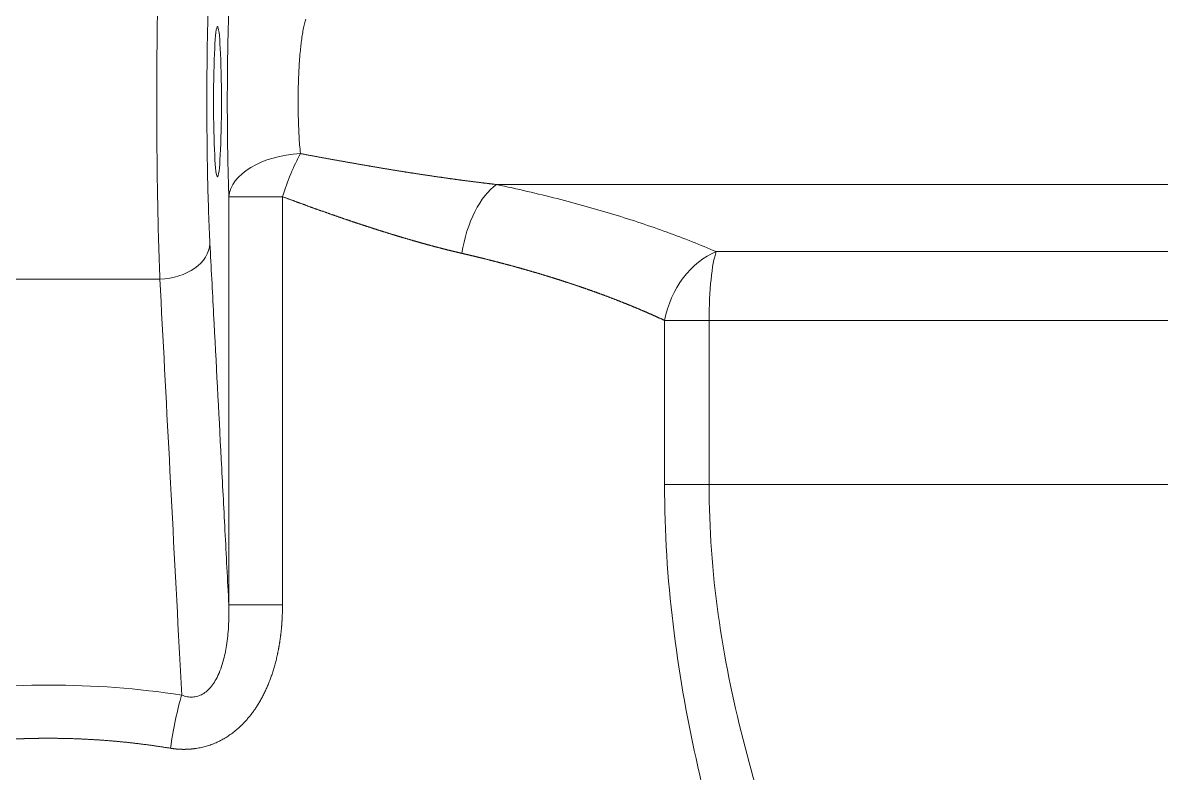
# Model space of a CAD drawing. Header units: millimetres. Extents: x 4664 to 8864, y -38 to 2932.
# Drawn here: x 7869.08 to 7888.85, y 1702.52 to 1715.55 of the extents above; entities that cross this region are included whole.
import ezdxf

# ---------------------------------------------------------------- set-up
doc = ezdxf.new("R2010")
doc.units = ezdxf.units.MM

msp = doc.modelspace()

# ---------------------------------------------------------------- linework, layer by layer
at = {"lineweight": 5}
for p, q in [((7877.305, 1712.744), (7929.4, 1712.744)), ((7873.587, 1712.533), (7872.656, 1712.533)), ((7872.656, 1712.533), (7872.656, 1705.448)), ((7873.587, 1705.448), (7873.587, 1712.533)), ((7941.889, 1711.579), (7881.119, 1711.579)), ((7880.222, 1710.384), (7942.416, 1710.384)), ((7880.222, 1707.535), (7880.222, 1710.384)), ((7880.995, 1710.384), (7880.995, 1707.535)), ((7942.416, 1707.535), (7880.222, 1707.535)), ((7873.587, 1705.448), (7872.656, 1705.448))]:
    msp.add_line(p, q, dxfattribs=at)
at = {"lineweight": 5, "extrusion": (0, 0, -1)}
msp.add_ellipse((7872.458, 1714.181), major_axis=(0, 1.306), ratio=0.052408, dxfattribs=at)
for centre, major_axis, ratio, start_param, end_param in [((7873.96, 1712.533), (-1.305, -0.048), 0.574398, 0.063979, 1.544556), ((7873.96, 1712.533), (0.424, 1.235), 0.271308, 4.619582, 5.266853), ((7877.36, 1711.55), (0.269, 1.278), 0.496345, 4.608103, 5.802025), ((7871.458, 1711.718), (-0.869, -0.046), 0.706622, 3.215624, 4.749405), ((7881.204, 1710.384), (0.512, 1.201), 0.723925, 4.41285, 5.666922), ((7881.204, 1710.384), (0, 1.306), 0.160054, 4.712389, 5.867354), ((7871.836, 1702.957), (0.194, 1.291), 0.147239, 4.690227, 5.486706)]:
    msp.add_ellipse(centre, major_axis=major_axis, ratio=ratio, start_param=start_param, end_param=end_param, dxfattribs=at)
at = {"lineweight": 5}
for points, knots in [([(7871.458, 1711.103), (7871.441, 1711.507), (7871.427, 1711.994), (7871.413, 1712.78), (7871.41, 1713.055), (7871.405, 1713.616), (7871.404, 1713.898), (7871.404, 1714.466), (7871.405, 1714.754), (7871.41, 1715.312), (7871.413, 1715.583), (7871.423, 1716.11), (7871.428, 1716.365), (7871.441, 1716.836), (7871.449, 1717.056), (7871.458, 1717.259)], [0, 0, 0, 0, 0.25, 0.25, 0.375, 0.375, 0.5, 0.5, 0.625, 0.625, 0.75, 0.75, 0.875, 0.875, 1, 1, 1, 1]), ([(7872.719, 1716.812), (7872.698, 1716.64), (7872.68, 1716.386), (7872.658, 1715.904), (7872.652, 1715.73), (7872.641, 1715.359), (7872.637, 1715.159), (7872.628, 1714.55), (7872.627, 1714.115), (7872.632, 1713.491), (7872.635, 1713.283), (7872.644, 1712.893), (7872.649, 1712.708), (7872.656, 1712.533)], [0, 0, 0, 0, 0.25, 0.25, 0.375, 0.375, 0.5, 0.5, 0.75, 0.75, 0.875, 0.875, 1, 1, 1, 1]), ([(7872.327, 1716.643), (7872.318, 1716.481), (7872.311, 1716.305), (7872.298, 1715.928), (7872.292, 1715.724), (7872.283, 1715.303), (7872.279, 1715.086), (7872.275, 1714.64), (7872.274, 1714.409), (7872.274, 1713.728), (7872.278, 1713.27), (7872.296, 1712.432), (7872.31, 1712.043), (7872.327, 1711.718)], [0, 0, 0, 0, 0.125, 0.125, 0.25, 0.25, 0.375, 0.375, 0.5, 0.5, 0.75, 0.75, 1, 1, 1, 1]), ([(7873.898, 1713.281), (7873.893, 1713.33), (7873.889, 1713.38), (7873.881, 1713.483), (7873.877, 1713.536), (7873.871, 1713.645), (7873.869, 1713.7), (7873.864, 1713.812), (7873.863, 1713.869), (7873.86, 1713.983), (7873.859, 1714.04), (7873.858, 1714.155), (7873.858, 1714.213), (7873.859, 1714.327), (7873.86, 1714.384), (7873.862, 1714.469), (7873.862, 1714.497), (7873.864, 1714.538), (7873.864, 1714.559), (7873.865, 1714.583), (7873.866, 1714.595), (7873.866, 1714.601), (7873.866, 1714.604), (7873.866, 1714.606), (7873.866, 1714.606), (7873.866, 1714.607), (7873.866, 1714.607), (7873.868, 1714.661), (7873.871, 1714.714), (7873.877, 1714.82), (7873.88, 1714.872), (7873.888, 1714.974), (7873.892, 1715.024), (7873.899, 1715.096), (7873.902, 1715.12), (7873.906, 1715.155), (7873.908, 1715.172), (7873.91, 1715.192), (7873.911, 1715.202), (7873.912, 1715.207), (7873.912, 1715.209), (7873.912, 1715.211), (7873.912, 1715.211), (7873.912, 1715.212), (7873.912, 1715.212), (7873.912, 1715.212), (7873.912, 1715.212), (7873.912, 1715.212), (7873.917, 1715.252), (7873.923, 1715.291), (7873.934, 1715.366), (7873.94, 1715.402), (7873.954, 1715.471), (7873.961, 1715.504), (7873.975, 1715.564), (7873.983, 1715.592), (7873.991, 1715.617)], [0, 0, 0, 0, 0.0625, 0.0625, 0.125, 0.125, 0.1875, 0.1875, 0.25, 0.25, 0.3125, 0.3125, 0.375, 0.375, 0.4375, 0.4375, 0.46875, 0.46875, 0.484375, 0.492188, 0.496094, 0.498047, 0.499023, 0.499512, 0.499756, 0.499756, 0.5, 0.5, 0.5625, 0.5625, 0.625, 0.625, 0.6875, 0.6875, 0.71875, 0.71875, 0.734375, 0.742188, 0.746094, 0.748047, 0.749023, 0.749512, 0.749756, 0.749878, 0.749939, 0.749969, 0.749969, 0.75, 0.75, 0.8125, 0.8125, 0.875, 0.875, 0.9375, 0.9375, 1, 1, 1, 1]), ([(7877.305, 1712.744), (7877.299, 1712.745), (7877.288, 1712.746), (7877.27, 1712.748), (7877.253, 1712.75), (7877.235, 1712.752), (7877.218, 1712.754), (7877.2, 1712.756), (7877.183, 1712.758), (7877.165, 1712.76), (7877.147, 1712.763), (7877.13, 1712.765), (7877.112, 1712.767), (7877.094, 1712.769), (7877.076, 1712.771), (7877.058, 1712.773), (7877.04, 1712.775), (7877.022, 1712.778), (7877.004, 1712.78), (7876.986, 1712.782), (7876.967, 1712.784), (7876.949, 1712.787), (7876.931, 1712.789), (7876.913, 1712.791), (7876.894, 1712.794), (7876.876, 1712.796), (7876.857, 1712.798), (7876.839, 1712.801), (7876.82, 1712.803), (7876.802, 1712.806), (7876.783, 1712.808), (7876.764, 1712.81), (7876.745, 1712.813), (7876.727, 1712.815), (7876.708, 1712.818), (7876.689, 1712.82), (7876.67, 1712.823), (7876.651, 1712.826), (7876.632, 1712.828), (7876.613, 1712.831), (7876.594, 1712.833), (7876.574, 1712.836), (7876.555, 1712.839), (7876.536, 1712.841), (7876.516, 1712.844), (7876.497, 1712.847), (7876.478, 1712.849), (7876.458, 1712.852), (7876.439, 1712.855), (7876.419, 1712.857), (7876.399, 1712.86), (7876.38, 1712.863), (7876.36, 1712.866), (7876.34, 1712.869), (7876.321, 1712.872), (7876.301, 1712.874), (7876.281, 1712.877), (7876.261, 1712.88), (7876.241, 1712.883), (7876.221, 1712.886), (7876.201, 1712.889), (7876.181, 1712.892), (7876.16, 1712.895), (7876.14, 1712.898), (7876.12, 1712.901), (7876.099, 1712.904), (7876.079, 1712.907), (7876.059, 1712.91), (7876.038, 1712.913), (7876.018, 1712.916), (7875.997, 1712.919), (7875.976, 1712.922), (7875.956, 1712.926), (7875.935, 1712.929), (7875.914, 1712.932), (7875.893, 1712.935), (7875.873, 1712.938), (7875.852, 1712.942), (7875.831, 1712.945), (7875.81, 1712.948), (7875.789, 1712.951), (7875.768, 1712.955), (7875.746, 1712.958), (7875.725, 1712.961), (7875.704, 1712.965), (7875.683, 1712.968), (7875.661, 1712.972), (7875.64, 1712.975), (7875.618, 1712.978), (7875.597, 1712.982), (7875.575, 1712.985), (7875.554, 1712.989), (7875.532, 1712.992), (7875.511, 1712.996), (7875.489, 1712.999), (7875.467, 1713.003), (7875.445, 1713.007), (7875.423, 1713.01), (7875.401, 1713.014), (7875.379, 1713.017), (7875.357, 1713.021), (7875.335, 1713.025), (7875.313, 1713.028), (7875.291, 1713.032), (7875.269, 1713.036), (7875.247, 1713.04), (7875.224, 1713.043), (7875.202, 1713.047), (7875.18, 1713.051), (7875.157, 1713.055), (7875.135, 1713.058), (7875.112, 1713.062), (7875.089, 1713.066), (7875.067, 1713.07), (7875.044, 1713.074), (7875.021, 1713.078), (7874.999, 1713.082), (7874.976, 1713.086), (7874.953, 1713.09), (7874.93, 1713.094), (7874.907, 1713.098), (7874.884, 1713.102), (7874.861, 1713.106), (7874.838, 1713.11), (7874.814, 1713.114), (7874.791, 1713.118), (7874.768, 1713.122), (7874.745, 1713.126), (7874.721, 1713.13), (7874.698, 1713.134), (7874.674, 1713.139), (7874.651, 1713.143), (7874.627, 1713.147), (7874.604, 1713.151), (7874.58, 1713.155), (7874.556, 1713.16), (7874.533, 1713.164), (7874.509, 1713.168), (7874.485, 1713.173), (7874.461, 1713.177), (7874.437, 1713.181), (7874.413, 1713.186), (7874.389, 1713.19), (7874.365, 1713.194), (7874.341, 1713.199), (7874.317, 1713.203), (7874.292, 1713.208), (7874.268, 1713.212), (7874.244, 1713.217), (7874.219, 1713.221), (7874.195, 1713.226), (7874.17, 1713.23), (7874.146, 1713.235), (7874.121, 1713.239), (7874.097, 1713.244), (7874.072, 1713.248), (7874.047, 1713.253), (7874.022, 1713.258), (7873.998, 1713.262), (7873.973, 1713.267), (7873.948, 1713.272), (7873.923, 1713.276), (7873.906, 1713.28), (7873.898, 1713.281)], [0, 0, 0, 0, 0.005187, 0.010387, 0.0156, 0.020825, 0.026064, 0.031314, 0.036578, 0.041854, 0.047143, 0.052445, 0.05776, 0.063087, 0.068427, 0.073779, 0.079145, 0.084523, 0.089914, 0.095318, 0.100734, 0.106163, 0.111605, 0.11706, 0.122527, 0.128007, 0.1335, 0.139006, 0.144525, 0.150056, 0.1556, 0.161157, 0.166726, 0.172308, 0.177903, 0.183511, 0.189132, 0.194765, 0.200411, 0.20607, 0.211742, 0.217427, 0.223124, 0.228834, 0.234557, 0.240293, 0.246041, 0.251802, 0.257576, 0.263363, 0.269163, 0.274975, 0.2808, 0.286638, 0.292489, 0.298353, 0.304229, 0.310119, 0.316021, 0.321936, 0.327863, 0.333804, 0.339757, 0.345723, 0.351702, 0.357694, 0.363699, 0.369716, 0.375746, 0.381789, 0.387845, 0.393914, 0.399995, 0.40609, 0.412197, 0.418317, 0.42445, 0.430596, 0.436754, 0.442926, 0.44911, 0.455307, 0.461517, 0.46774, 0.473975, 0.480224, 0.486485, 0.492759, 0.499046, 0.505346, 0.511659, 0.517984, 0.524323, 0.530674, 0.537038, 0.543415, 0.549805, 0.556207, 0.562623, 0.569051, 0.575493, 0.581947, 0.588414, 0.594894, 0.601386, 0.607892, 0.61441, 0.620942, 0.627486, 0.634043, 0.640613, 0.647196, 0.653791, 0.6604, 0.667021, 0.673656, 0.680303, 0.686963, 0.693636, 0.700321, 0.70702, 0.713732, 0.720456, 0.727193, 0.733944, 0.740707, 0.747483, 0.754271, 0.761073, 0.767888, 0.774715, 0.781556, 0.788409, 0.795275, 0.802154, 0.809046, 0.815951, 0.822868, 0.829799, 0.836742, 0.843699, 0.850668, 0.85765, 0.864645, 0.871653, 0.878674, 0.885708, 0.892754, 0.899814, 0.906886, 0.913971, 0.921069, 0.92818, 0.935304, 0.942441, 0.949591, 0.956754, 0.963929, 0.971117, 0.978319, 0.985533, 0.99276, 1, 1, 1, 1]), ([(7881.119, 1711.579), (7880.846, 1711.697), (7880.561, 1711.809), (7879.969, 1712.024), (7879.662, 1712.126), (7879.025, 1712.32), (7878.696, 1712.412), (7878.016, 1712.586), (7877.666, 1712.668), (7877.305, 1712.744)], [0, 0, 0, 0, 0.25, 0.25, 0.5, 0.5, 0.75, 0.75, 1, 1, 1, 1]), ([(7873.587, 1712.533), (7873.592, 1712.531), (7873.604, 1712.527), (7873.621, 1712.52), (7873.637, 1712.514), (7873.654, 1712.508), (7873.671, 1712.502), (7873.688, 1712.495), (7873.705, 1712.489), (7873.721, 1712.483), (7873.738, 1712.477), (7873.755, 1712.47), (7873.772, 1712.464), (7873.788, 1712.458), (7873.805, 1712.452), (7873.822, 1712.446), (7873.838, 1712.44), (7873.855, 1712.434), (7873.871, 1712.428), (7873.888, 1712.422), (7873.904, 1712.416), (7873.921, 1712.41), (7873.937, 1712.404), (7873.954, 1712.398), (7873.97, 1712.392), (7873.986, 1712.386), (7874.003, 1712.38), (7874.019, 1712.374), (7874.035, 1712.368), (7874.052, 1712.362), (7874.068, 1712.356), (7874.084, 1712.35), (7874.1, 1712.344), (7874.116, 1712.339), (7874.133, 1712.333), (7874.149, 1712.327), (7874.165, 1712.321), (7874.181, 1712.315), (7874.197, 1712.31), (7874.213, 1712.304), (7874.229, 1712.298), (7874.245, 1712.293), (7874.261, 1712.287), (7874.277, 1712.281), (7874.293, 1712.276), (7874.309, 1712.27), (7874.325, 1712.264), (7874.341, 1712.259), (7874.356, 1712.253), (7874.372, 1712.248), (7874.388, 1712.242), (7874.404, 1712.237), (7874.419, 1712.231), (7874.435, 1712.226), (7874.451, 1712.22), (7874.466, 1712.215), (7874.482, 1712.209), (7874.498, 1712.204), (7874.513, 1712.199), (7874.529, 1712.193), (7874.544, 1712.188), (7874.56, 1712.182), (7874.575, 1712.177), (7874.591, 1712.172), (7874.606, 1712.167), (7874.622, 1712.161), (7874.637, 1712.156), (7874.652, 1712.151), (7874.668, 1712.145), (7874.683, 1712.14), (7874.698, 1712.135), (7874.714, 1712.13), (7874.729, 1712.125), (7874.744, 1712.12), (7874.759, 1712.114), (7874.774, 1712.109), (7874.79, 1712.104), (7874.805, 1712.099), (7874.82, 1712.094), (7874.835, 1712.089), (7874.85, 1712.084), (7874.865, 1712.079), (7874.88, 1712.074), (7874.895, 1712.069), (7874.91, 1712.064), (7874.925, 1712.059), (7874.94, 1712.054), (7874.955, 1712.049), (7874.97, 1712.044), (7874.984, 1712.039), (7874.999, 1712.035), (7875.014, 1712.03), (7875.029, 1712.025), (7875.043, 1712.02), (7875.058, 1712.015), (7875.073, 1712.011), (7875.088, 1712.006), (7875.102, 1712.001), (7875.117, 1711.996), (7875.131, 1711.992), (7875.146, 1711.987), (7875.161, 1711.982), (7875.175, 1711.977), (7875.19, 1711.973), (7875.204, 1711.968), (7875.219, 1711.964), (7875.233, 1711.959), (7875.247, 1711.954), (7875.262, 1711.95), (7875.276, 1711.945), (7875.29, 1711.941), (7875.305, 1711.936), (7875.319, 1711.932), (7875.333, 1711.927), (7875.348, 1711.923), (7875.362, 1711.918), (7875.376, 1711.914), (7875.39, 1711.91), (7875.404, 1711.905), (7875.418, 1711.901), (7875.433, 1711.896), (7875.447, 1711.892), (7875.461, 1711.888), (7875.475, 1711.883), (7875.489, 1711.879), (7875.503, 1711.875), (7875.517, 1711.871), (7875.531, 1711.866), (7875.544, 1711.862), (7875.558, 1711.858), (7875.572, 1711.854), (7875.586, 1711.849), (7875.6, 1711.845), (7875.614, 1711.841), (7875.627, 1711.837), (7875.641, 1711.833), (7875.655, 1711.829), (7875.669, 1711.825), (7875.682, 1711.821), (7875.696, 1711.817), (7875.71, 1711.813), (7875.723, 1711.809), (7875.737, 1711.805), (7875.75, 1711.801), (7875.764, 1711.797), (7875.777, 1711.793), (7875.791, 1711.789), (7875.804, 1711.785), (7875.818, 1711.781), (7875.831, 1711.777), (7875.845, 1711.773), (7875.858, 1711.769), (7875.871, 1711.765), (7875.885, 1711.762), (7875.898, 1711.758), (7875.911, 1711.754), (7875.924, 1711.75), (7875.938, 1711.747), (7875.951, 1711.743), (7875.964, 1711.739), (7875.977, 1711.735), (7875.99, 1711.732), (7876.003, 1711.728), (7876.017, 1711.724), (7876.03, 1711.721), (7876.043, 1711.717), (7876.056, 1711.714), (7876.069, 1711.71), (7876.082, 1711.706), (7876.095, 1711.703), (7876.107, 1711.699), (7876.12, 1711.696), (7876.133, 1711.692), (7876.146, 1711.689), (7876.159, 1711.685), (7876.172, 1711.682), (7876.185, 1711.679), (7876.197, 1711.675), (7876.21, 1711.672), (7876.223, 1711.668), (7876.235, 1711.665), (7876.248, 1711.662), (7876.261, 1711.658), (7876.273, 1711.655), (7876.286, 1711.652), (7876.299, 1711.648), (7876.311, 1711.645), (7876.324, 1711.642), (7876.336, 1711.639), (7876.349, 1711.635), (7876.361, 1711.632), (7876.374, 1711.629), (7876.386, 1711.626), (7876.398, 1711.623), (7876.411, 1711.62), (7876.423, 1711.617), (7876.435, 1711.613), (7876.448, 1711.61), (7876.46, 1711.607), (7876.472, 1711.604), (7876.485, 1711.601), (7876.497, 1711.598), (7876.509, 1711.595), (7876.521, 1711.592), (7876.533, 1711.589), (7876.545, 1711.586), (7876.558, 1711.583), (7876.57, 1711.58), (7876.582, 1711.578), (7876.594, 1711.575), (7876.606, 1711.572), (7876.618, 1711.569), (7876.63, 1711.566), (7876.642, 1711.563), (7876.654, 1711.561), (7876.665, 1711.558), (7876.677, 1711.555), (7876.689, 1711.552), (7876.697, 1711.55), (7876.701, 1711.55)], [0, 0, 0, 0, 0.005293, 0.01058, 0.015861, 0.021134, 0.026402, 0.031663, 0.036918, 0.042166, 0.047407, 0.052642, 0.057871, 0.063093, 0.068309, 0.073519, 0.078722, 0.083918, 0.089108, 0.094292, 0.099469, 0.10464, 0.109804, 0.114962, 0.120113, 0.125258, 0.130397, 0.135529, 0.140655, 0.145774, 0.150887, 0.155993, 0.161093, 0.166187, 0.171274, 0.176354, 0.181429, 0.186497, 0.191558, 0.196613, 0.201662, 0.206704, 0.21174, 0.216769, 0.221792, 0.226809, 0.231819, 0.236823, 0.241821, 0.246812, 0.251796, 0.256775, 0.261746, 0.266712, 0.271671, 0.276624, 0.28157, 0.28651, 0.291443, 0.296371, 0.301291, 0.306206, 0.311114, 0.316015, 0.320911, 0.3258, 0.330682, 0.335558, 0.340428, 0.345292, 0.350149, 0.355, 0.359844, 0.364682, 0.369514, 0.374339, 0.379158, 0.383971, 0.388777, 0.393577, 0.39837, 0.403158, 0.407938, 0.412713, 0.417481, 0.422243, 0.426999, 0.431748, 0.436491, 0.441227, 0.445958, 0.450682, 0.455399, 0.460111, 0.464816, 0.469514, 0.474207, 0.478893, 0.483572, 0.488246, 0.492913, 0.497574, 0.502228, 0.506877, 0.511518, 0.516154, 0.520783, 0.525406, 0.530023, 0.534634, 0.539238, 0.543836, 0.548427, 0.553013, 0.557592, 0.562165, 0.566731, 0.571291, 0.575845, 0.580393, 0.584935, 0.58947, 0.593999, 0.598521, 0.603038, 0.607548, 0.612052, 0.61655, 0.621041, 0.625526, 0.630005, 0.634478, 0.638944, 0.643404, 0.647858, 0.652306, 0.656748, 0.661183, 0.665612, 0.670035, 0.674452, 0.678862, 0.683266, 0.687664, 0.692056, 0.696442, 0.700821, 0.705194, 0.709561, 0.713922, 0.718277, 0.722625, 0.726967, 0.731303, 0.735633, 0.739957, 0.744274, 0.748586, 0.752891, 0.75719, 0.761482, 0.765769, 0.770049, 0.774324, 0.778592, 0.782854, 0.78711, 0.791359, 0.795603, 0.79984, 0.804071, 0.808297, 0.812515, 0.816728, 0.820935, 0.825136, 0.82933, 0.833518, 0.8377, 0.841876, 0.846046, 0.85021, 0.854368, 0.858519, 0.862665, 0.866804, 0.870938, 0.875065, 0.879186, 0.883301, 0.88741, 0.891513, 0.895609, 0.8997, 0.903785, 0.907863, 0.911936, 0.916002, 0.920062, 0.924117, 0.928165, 0.932207, 0.936243, 0.940273, 0.944297, 0.948315, 0.952327, 0.956333, 0.960333, 0.964327, 0.968314, 0.972296, 0.976272, 0.980242, 0.984205, 0.988163, 0.992115, 0.99606, 1, 1, 1, 1]), ([(7872.327, 1711.718), (7872.348, 1711.308), (7872.37, 1710.898), (7872.435, 1709.649), (7872.479, 1708.809), (7872.545, 1707.56), (7872.566, 1707.15), (7872.61, 1706.309), (7872.633, 1705.878), (7872.656, 1705.448)], [0, 0, 0, 0, 0.196221, 0.196221, 0.597749, 0.597749, 0.793971, 0.793971, 1, 1, 1, 1]), ([(7876.701, 1711.55), (7876.706, 1711.548), (7876.716, 1711.546), (7876.731, 1711.543), (7876.747, 1711.539), (7876.762, 1711.535), (7876.777, 1711.532), (7876.792, 1711.528), (7876.807, 1711.525), (7876.823, 1711.521), (7876.838, 1711.518), (7876.853, 1711.514), (7876.868, 1711.51), (7876.883, 1711.507), (7876.898, 1711.503), (7876.913, 1711.5), (7876.928, 1711.496), (7876.944, 1711.492), (7876.959, 1711.489), (7876.974, 1711.485), (7876.989, 1711.481), (7877.004, 1711.478), (7877.019, 1711.474), (7877.034, 1711.47), (7877.049, 1711.467), (7877.064, 1711.463), (7877.079, 1711.459), (7877.094, 1711.456), (7877.109, 1711.452), (7877.124, 1711.448), (7877.139, 1711.444), (7877.154, 1711.441), (7877.169, 1711.437), (7877.184, 1711.433), (7877.199, 1711.429), (7877.214, 1711.425), (7877.229, 1711.422), (7877.244, 1711.418), (7877.259, 1711.414), (7877.273, 1711.41), (7877.288, 1711.406), (7877.303, 1711.403), (7877.318, 1711.399), (7877.333, 1711.395), (7877.348, 1711.391), (7877.363, 1711.387), (7877.377, 1711.383), (7877.392, 1711.379), (7877.407, 1711.375), (7877.422, 1711.371), (7877.437, 1711.368), (7877.451, 1711.364), (7877.466, 1711.36), (7877.481, 1711.356), (7877.496, 1711.352), (7877.51, 1711.348), (7877.525, 1711.344), (7877.54, 1711.34), (7877.555, 1711.336), (7877.569, 1711.332), (7877.584, 1711.328), (7877.599, 1711.324), (7877.613, 1711.32), (7877.628, 1711.316), (7877.643, 1711.312), (7877.657, 1711.308), (7877.672, 1711.304), (7877.687, 1711.3), (7877.701, 1711.296), (7877.716, 1711.291), (7877.73, 1711.287), (7877.745, 1711.283), (7877.76, 1711.279), (7877.774, 1711.275), (7877.789, 1711.271), (7877.803, 1711.267), (7877.818, 1711.263), (7877.832, 1711.259), (7877.847, 1711.254), (7877.861, 1711.25), (7877.876, 1711.246), (7877.89, 1711.242), (7877.905, 1711.238), (7877.919, 1711.233), (7877.934, 1711.229), (7877.948, 1711.225), (7877.963, 1711.221), (7877.977, 1711.217), (7877.991, 1711.212), (7878.006, 1711.208), (7878.02, 1711.204), (7878.035, 1711.2), (7878.049, 1711.195), (7878.063, 1711.191), (7878.078, 1711.187), (7878.092, 1711.182), (7878.106, 1711.178), (7878.121, 1711.174), (7878.135, 1711.169), (7878.149, 1711.165), (7878.163, 1711.161), (7878.178, 1711.156), (7878.192, 1711.152), (7878.206, 1711.148), (7878.22, 1711.143), (7878.235, 1711.139), (7878.249, 1711.134), (7878.263, 1711.13), (7878.277, 1711.126), (7878.291, 1711.121), (7878.306, 1711.117), (7878.32, 1711.112), (7878.334, 1711.108), (7878.348, 1711.103), (7878.362, 1711.099), (7878.376, 1711.095), (7878.39, 1711.09), (7878.404, 1711.086), (7878.418, 1711.081), (7878.432, 1711.077), (7878.446, 1711.072), (7878.461, 1711.068), (7878.475, 1711.063), (7878.489, 1711.058), (7878.503, 1711.054), (7878.517, 1711.049), (7878.53, 1711.045), (7878.544, 1711.04), (7878.558, 1711.036), (7878.572, 1711.031), (7878.586, 1711.026), (7878.6, 1711.022), (7878.614, 1711.017), (7878.628, 1711.013), (7878.642, 1711.008), (7878.656, 1711.003), (7878.67, 1710.999), (7878.683, 1710.994), (7878.697, 1710.989), (7878.711, 1710.985), (7878.725, 1710.98), (7878.739, 1710.975), (7878.752, 1710.971), (7878.766, 1710.966), (7878.78, 1710.961), (7878.794, 1710.956), (7878.807, 1710.952), (7878.821, 1710.947), (7878.835, 1710.942), (7878.849, 1710.937), (7878.862, 1710.933), (7878.876, 1710.928), (7878.89, 1710.923), (7878.903, 1710.918), (7878.917, 1710.913), (7878.93, 1710.909), (7878.944, 1710.904), (7878.958, 1710.899), (7878.971, 1710.894), (7878.985, 1710.889), (7878.998, 1710.884), (7879.012, 1710.88), (7879.025, 1710.875), (7879.039, 1710.87), (7879.052, 1710.865), (7879.066, 1710.86), (7879.079, 1710.855), (7879.093, 1710.85), (7879.106, 1710.845), (7879.12, 1710.84), (7879.133, 1710.835), (7879.146, 1710.831), (7879.16, 1710.826), (7879.173, 1710.821), (7879.187, 1710.816), (7879.2, 1710.811), (7879.213, 1710.806), (7879.227, 1710.801), (7879.24, 1710.796), (7879.253, 1710.791), (7879.266, 1710.786), (7879.28, 1710.781), (7879.293, 1710.776), (7879.306, 1710.77), (7879.319, 1710.765), (7879.333, 1710.76), (7879.346, 1710.755), (7879.359, 1710.75), (7879.372, 1710.745), (7879.385, 1710.74), (7879.399, 1710.735), (7879.412, 1710.73), (7879.425, 1710.725), (7879.438, 1710.719), (7879.451, 1710.714), (7879.464, 1710.709), (7879.477, 1710.704), (7879.49, 1710.699), (7879.503, 1710.694), (7879.516, 1710.688), (7879.529, 1710.683), (7879.542, 1710.678), (7879.555, 1710.673), (7879.568, 1710.668), (7879.581, 1710.662), (7879.594, 1710.657), (7879.607, 1710.652), (7879.62, 1710.647), (7879.633, 1710.641), (7879.646, 1710.636), (7879.659, 1710.631), (7879.671, 1710.626), (7879.684, 1710.62), (7879.697, 1710.615), (7879.71, 1710.61), (7879.723, 1710.604), (7879.735, 1710.599), (7879.748, 1710.594), (7879.761, 1710.588), (7879.774, 1710.583), (7879.786, 1710.578), (7879.799, 1710.572), (7879.812, 1710.567), (7879.824, 1710.561), (7879.837, 1710.556), (7879.85, 1710.551), (7879.862, 1710.545), (7879.875, 1710.54), (7879.888, 1710.534), (7879.9, 1710.529), (7879.913, 1710.523), (7879.925, 1710.518), (7879.938, 1710.512), (7879.95, 1710.507), (7879.963, 1710.502), (7879.975, 1710.496), (7879.988, 1710.491), (7880, 1710.485), (7880.013, 1710.479), (7880.025, 1710.474), (7880.038, 1710.468), (7880.05, 1710.463), (7880.062, 1710.457), (7880.075, 1710.452), (7880.087, 1710.446), (7880.099, 1710.441), (7880.112, 1710.435), (7880.124, 1710.429), (7880.136, 1710.424), (7880.149, 1710.418), (7880.161, 1710.413), (7880.173, 1710.407), (7880.185, 1710.401), (7880.197, 1710.396), (7880.21, 1710.39), (7880.218, 1710.386), (7880.222, 1710.384)], [0, 0, 0, 0, 0.0038, 0.007601, 0.011403, 0.015206, 0.01901, 0.022815, 0.026621, 0.030428, 0.034236, 0.038046, 0.041856, 0.045667, 0.049479, 0.053293, 0.057107, 0.060922, 0.064739, 0.068556, 0.072375, 0.076194, 0.080015, 0.083837, 0.087659, 0.091483, 0.095308, 0.099134, 0.102961, 0.106789, 0.110618, 0.114448, 0.118279, 0.122111, 0.125944, 0.129778, 0.133613, 0.13745, 0.141287, 0.145125, 0.148965, 0.152805, 0.156647, 0.16049, 0.164333, 0.168178, 0.172024, 0.175871, 0.179719, 0.183568, 0.187418, 0.191269, 0.195121, 0.198974, 0.202828, 0.206684, 0.21054, 0.214398, 0.218256, 0.222116, 0.225976, 0.229838, 0.233701, 0.237565, 0.24143, 0.245296, 0.249163, 0.253031, 0.2569, 0.260771, 0.264642, 0.268514, 0.272388, 0.276263, 0.280138, 0.284015, 0.287893, 0.291772, 0.295652, 0.299533, 0.303415, 0.307298, 0.311183, 0.315068, 0.318954, 0.322842, 0.326731, 0.33062, 0.334511, 0.338403, 0.342296, 0.34619, 0.350085, 0.353982, 0.357879, 0.361777, 0.365677, 0.369577, 0.373479, 0.377382, 0.381286, 0.385191, 0.389097, 0.393004, 0.396912, 0.400822, 0.404732, 0.408644, 0.412556, 0.41647, 0.420385, 0.424301, 0.428218, 0.432136, 0.436055, 0.439976, 0.443897, 0.44782, 0.451744, 0.455668, 0.459594, 0.463521, 0.467449, 0.471379, 0.475309, 0.47924, 0.483173, 0.487106, 0.491041, 0.494977, 0.498914, 0.502852, 0.506791, 0.510732, 0.514673, 0.518616, 0.522559, 0.526504, 0.53045, 0.534397, 0.538345, 0.542294, 0.546245, 0.550196, 0.554149, 0.558103, 0.562058, 0.566014, 0.569971, 0.573929, 0.577888, 0.581849, 0.58581, 0.589773, 0.593737, 0.597702, 0.601668, 0.605635, 0.609604, 0.613573, 0.617544, 0.621516, 0.625489, 0.629463, 0.633438, 0.637414, 0.641391, 0.64537, 0.64935, 0.653331, 0.657313, 0.661296, 0.66528, 0.669265, 0.673252, 0.67724, 0.681228, 0.685218, 0.689209, 0.693202, 0.697195, 0.70119, 0.705185, 0.709182, 0.71318, 0.717179, 0.721179, 0.725181, 0.729183, 0.733187, 0.737192, 0.741198, 0.745205, 0.749213, 0.753223, 0.757233, 0.761245, 0.765258, 0.769272, 0.773287, 0.777304, 0.781321, 0.78534, 0.78936, 0.793381, 0.797403, 0.801426, 0.805451, 0.809476, 0.813503, 0.817531, 0.82156, 0.82559, 0.829622, 0.833655, 0.837688, 0.841723, 0.845759, 0.849797, 0.853835, 0.857875, 0.861915, 0.865957, 0.87, 0.874045, 0.87809, 0.882137, 0.886185, 0.890233, 0.894284, 0.898335, 0.902387, 0.906441, 0.910496, 0.914552, 0.918609, 0.922667, 0.926727, 0.930788, 0.934849, 0.938912, 0.942977, 0.947042, 0.951109, 0.955176, 0.959245, 0.963316, 0.967387, 0.971459, 0.975533, 0.979608, 0.983684, 0.987761, 0.99184, 0.995919, 1, 1, 1, 1]), ([(7871.836, 1703.881), (7871.822, 1704.157), (7871.807, 1704.433), (7871.736, 1705.796), (7871.679, 1706.883), (7871.567, 1709.014), (7871.512, 1710.058), (7871.458, 1711.103)], [0, 0, 0, 0, 0.114698, 0.114698, 0.566236, 0.566236, 1, 1, 1, 1]), ([(7883.73, 1691.869), (7883.697, 1692.303), (7883.622, 1692.778), (7883.408, 1693.781), (7883.271, 1694.309), (7882.952, 1695.419), (7882.77, 1696.001), (7882.377, 1697.223), (7882.166, 1697.865), (7881.744, 1699.184), (7881.532, 1699.864), (7881.127, 1701.278), (7880.935, 1702.012), (7880.601, 1703.541), (7880.464, 1704.319), (7880.274, 1705.903), (7880.222, 1706.71), (7880.222, 1707.535)], [0, 0, 0, 0, 0.125, 0.125, 0.25, 0.25, 0.375, 0.375, 0.5, 0.5, 0.625, 0.625, 0.75, 0.75, 0.875, 0.875, 1, 1, 1, 1]), ([(7880.995, 1707.535), (7880.995, 1706.768), (7881.051, 1706.017), (7881.256, 1704.543), (7881.405, 1703.82), (7881.767, 1702.398), (7881.976, 1701.715), (7882.415, 1700.4), (7882.646, 1699.766), (7883.107, 1698.539), (7883.338, 1697.942), (7883.77, 1696.805), (7883.971, 1696.264), (7884.327, 1695.232), (7884.482, 1694.741), (7884.727, 1693.808), (7884.817, 1693.366), (7884.863, 1692.962)], [0, 0, 0, 0, 0.125, 0.125, 0.25, 0.25, 0.375, 0.375, 0.5, 0.5, 0.625, 0.625, 0.75, 0.75, 0.875, 0.875, 1, 1, 1, 1]), ([(7871.642, 1702.957), (7871.643, 1702.957), (7871.647, 1702.957), (7871.652, 1702.956), (7871.658, 1702.955), (7871.663, 1702.954), (7871.668, 1702.953), (7871.673, 1702.953), (7871.679, 1702.952), (7871.684, 1702.951), (7871.689, 1702.95), (7871.695, 1702.95), (7871.7, 1702.949), (7871.705, 1702.948), (7871.71, 1702.948), (7871.716, 1702.947), (7871.721, 1702.947), (7871.726, 1702.946), (7871.732, 1702.945), (7871.737, 1702.945), (7871.742, 1702.944), (7871.747, 1702.944), (7871.753, 1702.944), (7871.758, 1702.943), (7871.763, 1702.943), (7871.769, 1702.942), (7871.774, 1702.942), (7871.779, 1702.941), (7871.784, 1702.941), (7871.79, 1702.941), (7871.795, 1702.941), (7871.8, 1702.94), (7871.806, 1702.94), (7871.811, 1702.94), (7871.816, 1702.939), (7871.821, 1702.939), (7871.827, 1702.939), (7871.832, 1702.939), (7871.837, 1702.939), (7871.843, 1702.939), (7871.848, 1702.939), (7871.853, 1702.938), (7871.858, 1702.938), (7871.864, 1702.938), (7871.869, 1702.938), (7871.874, 1702.938), (7871.88, 1702.938), (7871.885, 1702.938), (7871.89, 1702.938), (7871.895, 1702.938), (7871.901, 1702.939), (7871.906, 1702.939), (7871.911, 1702.939), (7871.916, 1702.939), (7871.922, 1702.939), (7871.927, 1702.939), (7871.932, 1702.939), (7871.938, 1702.94), (7871.943, 1702.94), (7871.948, 1702.94), (7871.953, 1702.94), (7871.959, 1702.941), (7871.964, 1702.941), (7871.969, 1702.941), (7871.974, 1702.942), (7871.98, 1702.942), (7871.985, 1702.943), (7871.99, 1702.943), (7871.996, 1702.943), (7872.001, 1702.944), (7872.006, 1702.944), (7872.011, 1702.945), (7872.017, 1702.945), (7872.022, 1702.946), (7872.027, 1702.947), (7872.032, 1702.947), (7872.038, 1702.948), (7872.043, 1702.948), (7872.048, 1702.949), (7872.053, 1702.95), (7872.059, 1702.95), (7872.064, 1702.951), (7872.069, 1702.952), (7872.075, 1702.953), (7872.08, 1702.953), (7872.085, 1702.954), (7872.118, 1702.959), (7872.179, 1702.97), (7872.266, 1702.992), (7872.35, 1703.02), (7872.433, 1703.053), (7872.512, 1703.091), (7872.589, 1703.134), (7872.663, 1703.181), (7872.736, 1703.234), (7872.806, 1703.292), (7872.866, 1703.348), (7872.918, 1703.4), (7872.961, 1703.447), (7873.003, 1703.495), (7873.043, 1703.545), (7873.082, 1703.597), (7873.12, 1703.651), (7873.15, 1703.698), (7873.175, 1703.738), (7873.194, 1703.77), (7873.212, 1703.802), (7873.23, 1703.835), (7873.248, 1703.868), (7873.265, 1703.902), (7873.281, 1703.936), (7873.298, 1703.97), (7873.313, 1704.005), (7873.329, 1704.041), (7873.344, 1704.077), (7873.358, 1704.113), (7873.372, 1704.15), (7873.386, 1704.187), (7873.399, 1704.225), (7873.412, 1704.263), (7873.425, 1704.302), (7873.436, 1704.341), (7873.448, 1704.381), (7873.459, 1704.421), (7873.47, 1704.461), (7873.48, 1704.502), (7873.488, 1704.535), (7873.493, 1704.56), (7873.497, 1704.576), (7873.5, 1704.592), (7873.504, 1704.608), (7873.507, 1704.624), (7873.51, 1704.64), (7873.514, 1704.656), (7873.517, 1704.673), (7873.52, 1704.689), (7873.523, 1704.705), (7873.526, 1704.722), (7873.529, 1704.738), (7873.531, 1704.755), (7873.534, 1704.771), (7873.537, 1704.788), (7873.539, 1704.804), (7873.542, 1704.821), (7873.544, 1704.838), (7873.547, 1704.854), (7873.549, 1704.871), (7873.551, 1704.888), (7873.554, 1704.905), (7873.556, 1704.922), (7873.558, 1704.939), (7873.56, 1704.956), (7873.562, 1704.973), (7873.563, 1704.99), (7873.565, 1705.007), (7873.567, 1705.024), (7873.568, 1705.041), (7873.57, 1705.058), (7873.572, 1705.076), (7873.573, 1705.093), (7873.574, 1705.11), (7873.576, 1705.128), (7873.577, 1705.145), (7873.578, 1705.163), (7873.579, 1705.18), (7873.58, 1705.198), (7873.581, 1705.215), (7873.582, 1705.233), (7873.583, 1705.251), (7873.583, 1705.268), (7873.584, 1705.286), (7873.585, 1705.304), (7873.585, 1705.322), (7873.586, 1705.34), (7873.586, 1705.358), (7873.586, 1705.376), (7873.586, 1705.394), (7873.587, 1705.412), (7873.587, 1705.43), (7873.587, 1705.442), (7873.587, 1705.448)], [0, 0, 0, 0, 0.001488, 0.002975, 0.004461, 0.005946, 0.00743, 0.008914, 0.010397, 0.011879, 0.01336, 0.014841, 0.01632, 0.0178, 0.019278, 0.020756, 0.022233, 0.02371, 0.025186, 0.026662, 0.028137, 0.029611, 0.031085, 0.032559, 0.034032, 0.035505, 0.036977, 0.038449, 0.03992, 0.041391, 0.042862, 0.044332, 0.045802, 0.047272, 0.048742, 0.050211, 0.05168, 0.053149, 0.054618, 0.056086, 0.057555, 0.059023, 0.060491, 0.061959, 0.063427, 0.064895, 0.066363, 0.067831, 0.069299, 0.070767, 0.072235, 0.073703, 0.075172, 0.07664, 0.078108, 0.079577, 0.081046, 0.082515, 0.083984, 0.085454, 0.086924, 0.088394, 0.089864, 0.091335, 0.092806, 0.094277, 0.095749, 0.097221, 0.098693, 0.100166, 0.10164, 0.103114, 0.104588, 0.106063, 0.107539, 0.109015, 0.110491, 0.111968, 0.113446, 0.114925, 0.116404, 0.117884, 0.119364, 0.120845, 0.122327, 0.12381, 0.125293, 0.150438, 0.175352, 0.200136, 0.224892, 0.249724, 0.274044, 0.298615, 0.323524, 0.348854, 0.374685, 0.392282, 0.409952, 0.427718, 0.445599, 0.463618, 0.481795, 0.500149, 0.51035, 0.520592, 0.530878, 0.541211, 0.551594, 0.562029, 0.57252, 0.583068, 0.593676, 0.604347, 0.615083, 0.625887, 0.636761, 0.647707, 0.658729, 0.669827, 0.681004, 0.692262, 0.703604, 0.715032, 0.726547, 0.738151, 0.749847, 0.754354, 0.758867, 0.763387, 0.767914, 0.772448, 0.776988, 0.781536, 0.786091, 0.790652, 0.795222, 0.799798, 0.804382, 0.808974, 0.813574, 0.818181, 0.822797, 0.82742, 0.832051, 0.836691, 0.841339, 0.845996, 0.850661, 0.855334, 0.860017, 0.864708, 0.869408, 0.874117, 0.878835, 0.883562, 0.888299, 0.893044, 0.8978, 0.902565, 0.907339, 0.912123, 0.916917, 0.921721, 0.926535, 0.931359, 0.936193, 0.941038, 0.945893, 0.950758, 0.955633, 0.96052, 0.965416, 0.970324, 0.975242, 0.980172, 0.985112, 0.990064, 0.995026, 1, 1, 1, 1]), ([(7872.656, 1705.448), (7872.657, 1705.381), (7872.657, 1705.316), (7872.655, 1705.19), (7872.653, 1705.129), (7872.646, 1705.012), (7872.641, 1704.955), (7872.629, 1704.846), (7872.623, 1704.793), (7872.607, 1704.693), (7872.598, 1704.645), (7872.579, 1704.554), (7872.568, 1704.51), (7872.545, 1704.428), (7872.533, 1704.389), (7872.514, 1704.334), (7872.504, 1704.307), (7872.492, 1704.278), (7872.486, 1704.263), (7872.483, 1704.256), (7872.482, 1704.253), (7872.481, 1704.251), (7872.481, 1704.25), (7872.48, 1704.249), (7872.48, 1704.249), (7872.48, 1704.249), (7872.48, 1704.249), (7872.48, 1704.249), (7872.48, 1704.249), (7872.48, 1704.249), (7872.462, 1704.207), (7872.442, 1704.167), (7872.399, 1704.096), (7872.377, 1704.063), (7872.33, 1704.004), (7872.305, 1703.978), (7872.254, 1703.933), (7872.227, 1703.914), (7872.172, 1703.882), (7872.143, 1703.87), (7872.085, 1703.853), (7872.055, 1703.848), (7871.994, 1703.845), (7871.963, 1703.847), (7871.9, 1703.858), (7871.868, 1703.868), (7871.836, 1703.881)], [0, 0, 0, 0, 0.0625, 0.0625, 0.125, 0.125, 0.1875, 0.1875, 0.25, 0.25, 0.3125, 0.3125, 0.375, 0.375, 0.4375, 0.4375, 0.46875, 0.484375, 0.492188, 0.496094, 0.498047, 0.499023, 0.499512, 0.499756, 0.499878, 0.499939, 0.499969, 0.499985, 0.499985, 0.5, 0.5, 0.5625, 0.5625, 0.625, 0.625, 0.6875, 0.6875, 0.75, 0.75, 0.8125, 0.8125, 0.875, 0.875, 0.9375, 0.9375, 1, 1, 1, 1]), ([(7871.836, 1703.881), (7871.074, 1703.996), (7870.304, 1704.054), (7868.75, 1704.054), (7867.974, 1703.996), (7867.212, 1703.881)], [0, 0, 0, 0, 0.5, 0.5, 1, 1, 1, 1]), ([(7867.406, 1702.957), (7867.411, 1702.958), (7867.421, 1702.96), (7867.435, 1702.962), (7867.45, 1702.964), (7867.464, 1702.967), (7867.478, 1702.969), (7867.493, 1702.971), (7867.507, 1702.974), (7867.522, 1702.976), (7867.536, 1702.978), (7867.551, 1702.98), (7867.565, 1702.983), (7867.579, 1702.985), (7867.594, 1702.987), (7867.608, 1702.989), (7867.623, 1702.991), (7867.637, 1702.993), (7867.652, 1702.995), (7867.666, 1702.997), (7867.681, 1703), (7867.695, 1703.002), (7867.71, 1703.004), (7867.724, 1703.006), (7867.738, 1703.008), (7867.753, 1703.01), (7867.767, 1703.012), (7867.782, 1703.014), (7867.796, 1703.016), (7867.811, 1703.017), (7867.825, 1703.019), (7867.84, 1703.021), (7867.854, 1703.023), (7867.869, 1703.025), (7867.883, 1703.027), (7867.898, 1703.029), (7867.912, 1703.03), (7867.927, 1703.032), (7867.941, 1703.034), (7867.956, 1703.036), (7867.97, 1703.038), (7867.985, 1703.039), (7867.999, 1703.041), (7868.013, 1703.043), (7868.028, 1703.044), (7868.042, 1703.046), (7868.057, 1703.048), (7868.071, 1703.049), (7868.086, 1703.051), (7868.1, 1703.053), (7868.115, 1703.054), (7868.129, 1703.056), (7868.144, 1703.057), (7868.158, 1703.059), (7868.173, 1703.06), (7868.187, 1703.062), (7868.202, 1703.063), (7868.216, 1703.065), (7868.231, 1703.066), (7868.245, 1703.068), (7868.26, 1703.069), (7868.274, 1703.07), (7868.289, 1703.072), (7868.303, 1703.073), (7868.318, 1703.075), (7868.332, 1703.076), (7868.347, 1703.077), (7868.362, 1703.079), (7868.376, 1703.08), (7868.391, 1703.081), (7868.405, 1703.082), (7868.42, 1703.084), (7868.434, 1703.085), (7868.449, 1703.086), (7868.463, 1703.087), (7868.478, 1703.088), (7868.492, 1703.09), (7868.507, 1703.091), (7868.521, 1703.092), (7868.536, 1703.093), (7868.55, 1703.094), (7868.565, 1703.095), (7868.579, 1703.096), (7868.594, 1703.097), (7868.608, 1703.098), (7868.623, 1703.099), (7868.637, 1703.1), (7868.652, 1703.101), (7868.666, 1703.102), (7868.681, 1703.103), (7868.695, 1703.104), (7868.71, 1703.105), (7868.725, 1703.106), (7868.739, 1703.107), (7868.754, 1703.108), (7868.768, 1703.109), (7868.783, 1703.109), (7868.797, 1703.11), (7868.812, 1703.111), (7868.826, 1703.112), (7868.841, 1703.113), (7868.855, 1703.113), (7868.87, 1703.114), (7868.884, 1703.115), (7868.899, 1703.115), (7868.913, 1703.116), (7868.928, 1703.117), (7868.943, 1703.118), (7868.957, 1703.118), (7868.972, 1703.119), (7868.986, 1703.119), (7869.001, 1703.12), (7869.015, 1703.121), (7869.03, 1703.121), (7869.044, 1703.122), (7869.059, 1703.122), (7869.073, 1703.123), (7869.088, 1703.123), (7869.102, 1703.124), (7869.117, 1703.124), (7869.131, 1703.125), (7869.146, 1703.125), (7869.161, 1703.125), (7869.175, 1703.126), (7869.19, 1703.126), (7869.204, 1703.127), (7869.219, 1703.127), (7869.233, 1703.127), (7869.248, 1703.128), (7869.262, 1703.128), (7869.277, 1703.128), (7869.291, 1703.128), (7869.306, 1703.129), (7869.32, 1703.129), (7869.335, 1703.129), (7869.35, 1703.129), (7869.364, 1703.13), (7869.379, 1703.13), (7869.393, 1703.13), (7869.408, 1703.13), (7869.422, 1703.13), (7869.437, 1703.13), (7869.451, 1703.13), (7869.466, 1703.13), (7869.48, 1703.13), (7869.495, 1703.13), (7869.509, 1703.13), (7869.529, 1703.13), (7869.552, 1703.13), (7869.581, 1703.13), (7869.609, 1703.13), (7869.637, 1703.13), (7869.665, 1703.13), (7869.694, 1703.129), (7869.722, 1703.129), (7869.75, 1703.129), (7869.779, 1703.128), (7869.807, 1703.127), (7869.835, 1703.127), (7869.863, 1703.126), (7869.892, 1703.125), (7869.92, 1703.124), (7869.948, 1703.124), (7869.977, 1703.123), (7870.005, 1703.122), (7870.033, 1703.121), (7870.062, 1703.119), (7870.09, 1703.118), (7870.118, 1703.117), (7870.146, 1703.116), (7870.175, 1703.114), (7870.203, 1703.113), (7870.231, 1703.111), (7870.26, 1703.11), (7870.288, 1703.108), (7870.316, 1703.106), (7870.344, 1703.105), (7870.373, 1703.103), (7870.401, 1703.101), (7870.429, 1703.099), (7870.458, 1703.097), (7870.486, 1703.095), (7870.514, 1703.093), (7870.542, 1703.091), (7870.571, 1703.088), (7870.599, 1703.086), (7870.627, 1703.084), (7870.655, 1703.081), (7870.684, 1703.079), (7870.712, 1703.076), (7870.74, 1703.074), (7870.768, 1703.071), (7870.797, 1703.068), (7870.825, 1703.065), (7870.853, 1703.063), (7870.881, 1703.06), (7870.91, 1703.057), (7870.938, 1703.054), (7870.966, 1703.05), (7870.994, 1703.047), (7871.022, 1703.044), (7871.051, 1703.041), (7871.079, 1703.037), (7871.107, 1703.034), (7871.135, 1703.031), (7871.163, 1703.027), (7871.192, 1703.023), (7871.22, 1703.02), (7871.248, 1703.016), (7871.276, 1703.012), (7871.304, 1703.008), (7871.332, 1703.004), (7871.361, 1703.001), (7871.389, 1702.996), (7871.417, 1702.992), (7871.445, 1702.988), (7871.473, 1702.984), (7871.501, 1702.98), (7871.529, 1702.975), (7871.557, 1702.971), (7871.585, 1702.967), (7871.614, 1702.962), (7871.632, 1702.959), (7871.642, 1702.957)], [0, 0, 0, 0, 0.00346, 0.00692, 0.010379, 0.013838, 0.017295, 0.020752, 0.024209, 0.027665, 0.03112, 0.034574, 0.038028, 0.041481, 0.044933, 0.048385, 0.051836, 0.055287, 0.058737, 0.062186, 0.065635, 0.069083, 0.07253, 0.075977, 0.079423, 0.082868, 0.086313, 0.089758, 0.093202, 0.096645, 0.100088, 0.10353, 0.106971, 0.110412, 0.113852, 0.117292, 0.120731, 0.12417, 0.127608, 0.131046, 0.134483, 0.137919, 0.141355, 0.144791, 0.148226, 0.15166, 0.155094, 0.158527, 0.16196, 0.165393, 0.168825, 0.172256, 0.175687, 0.179117, 0.182547, 0.185977, 0.189406, 0.192834, 0.196262, 0.19969, 0.203117, 0.206543, 0.20997, 0.213395, 0.216821, 0.220246, 0.22367, 0.227094, 0.230518, 0.233941, 0.237364, 0.240786, 0.244208, 0.247629, 0.251051, 0.254471, 0.257892, 0.261312, 0.264731, 0.26815, 0.271569, 0.274988, 0.278406, 0.281824, 0.285241, 0.288658, 0.292075, 0.295491, 0.298907, 0.302323, 0.305738, 0.309153, 0.312568, 0.315982, 0.319396, 0.32281, 0.326223, 0.329636, 0.333049, 0.336462, 0.339874, 0.343286, 0.346698, 0.350109, 0.35352, 0.356931, 0.360342, 0.363752, 0.367162, 0.370572, 0.373981, 0.377391, 0.3808, 0.384209, 0.387617, 0.391026, 0.394434, 0.397842, 0.40125, 0.404657, 0.408064, 0.411472, 0.414878, 0.418285, 0.421692, 0.425098, 0.428504, 0.43191, 0.435316, 0.438722, 0.442127, 0.445533, 0.448938, 0.452343, 0.455748, 0.459153, 0.462557, 0.465962, 0.469366, 0.47277, 0.476174, 0.479578, 0.482982, 0.486386, 0.48979, 0.493193, 0.496597, 0.5, 0.506625, 0.513251, 0.519877, 0.526503, 0.53313, 0.539757, 0.546385, 0.553014, 0.559643, 0.566272, 0.572902, 0.579533, 0.586165, 0.592797, 0.599431, 0.606064, 0.612699, 0.619335, 0.625971, 0.632609, 0.639247, 0.645887, 0.652527, 0.659169, 0.665811, 0.672455, 0.6791, 0.685746, 0.692393, 0.699041, 0.705691, 0.712342, 0.718994, 0.725648, 0.732303, 0.73896, 0.745617, 0.752277, 0.758938, 0.7656, 0.772264, 0.77893, 0.785597, 0.792266, 0.798937, 0.80561, 0.812284, 0.81896, 0.825638, 0.832317, 0.838999, 0.845682, 0.852368, 0.859055, 0.865744, 0.872436, 0.879129, 0.885825, 0.892523, 0.899222, 0.905925, 0.912629, 0.919335, 0.926044, 0.932755, 0.939469, 0.946185, 0.952903, 0.959623, 0.966346, 0.973072, 0.9798, 0.986531, 0.993264, 1, 1, 1, 1])]:
    msp.add_open_spline(points, degree=3, knots=knots, dxfattribs=at)
msp.add_open_spline([(7867.59, 1711.103), (7868.879, 1711.103), (7870.168, 1711.103), (7871.458, 1711.103)], degree=3, dxfattribs=at)

doc.saveas('drawing.dxf')
